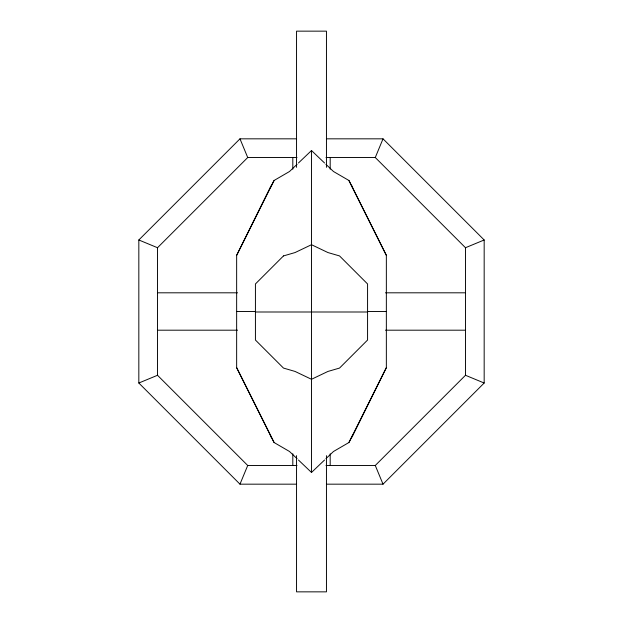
<?xml version="1.0" encoding="UTF-8"?>
<svg xmlns="http://www.w3.org/2000/svg" width="623" height="623" viewBox="0 0 623 623"><rect width="100%" height="100%" fill="white"/><g stroke="black" fill="none" stroke-linecap="round" stroke-linejoin="round"><path stroke-width="0.93" d="M270.296 187.842L274.073 180.483L289.524 171.504L297.078 164.293M325.922 458.707L333.476 451.496L348.927 442.517L352.704 435.158M296.416 484.172L239.98 484.172L247.72 465.482L157.518 375.28L157.518 247.72L247.72 157.518L297.007 157.518M325.993 465.482L375.28 465.482L465.482 375.28L465.482 247.72L375.28 157.518L383.02 138.828L326.584 138.828M297.078 458.707L289.524 451.496L274.073 442.517L236.647 367.663L236.647 255.337L270.95 186.028M352.05 436.972L386.353 367.663L386.353 255.337L348.927 180.483L333.476 171.504L325.922 164.293M236.647 255.337L274.073 180.483M348.927 442.517L386.353 367.663M239.98 484.172L138.828 383.02L138.828 239.98L239.98 138.828L296.416 138.828M326.584 484.172L383.02 484.172L484.172 383.02L484.172 239.98L383.02 138.828M298.456 162.985L311.5 150.54L324.544 162.985M298.456 460.015L311.5 472.46L324.544 460.015M138.828 383.02L157.518 375.28M465.482 247.72L484.172 239.98M325.993 157.518L375.28 157.518M157.518 292.81L237.534 292.81M385.466 292.81L465.482 292.81M236.647 311.5L255.485 311.5M367.515 311.5L386.353 311.5M255.43 311.998L367.57 311.998M157.518 330.19L237.534 330.19M385.466 330.19L465.482 330.19M247.72 465.482L297.007 465.482M138.828 239.98L157.518 247.72M465.482 375.28L484.172 383.02M348.927 180.483L386.353 255.337M236.647 367.663L274.073 442.517M239.98 138.828L247.72 157.518M375.28 465.482L383.02 484.172M352.05 186.028L352.704 187.842M270.296 435.158L270.95 436.972M330.19 157.518L330.19 169.199M330.19 453.801L330.19 465.482M326.452 167.33L326.452 31.15L296.548 31.15L296.548 167.33M326.452 455.67L326.452 591.85L296.548 591.85L296.548 455.67M311.5 150.54L311.5 472.46M292.81 157.518L292.81 169.199M292.81 453.801L292.81 465.482M283.465 255.928L255.43 283.963L255.43 340.033L283.465 368.068L295.037 371.433L311.5 379.282L327.963 371.433L339.535 368.068L367.57 340.033L367.57 283.963L339.535 255.928L327.963 252.564L311.5 244.714L295.037 252.564L283.465 255.928"/></g></svg>
